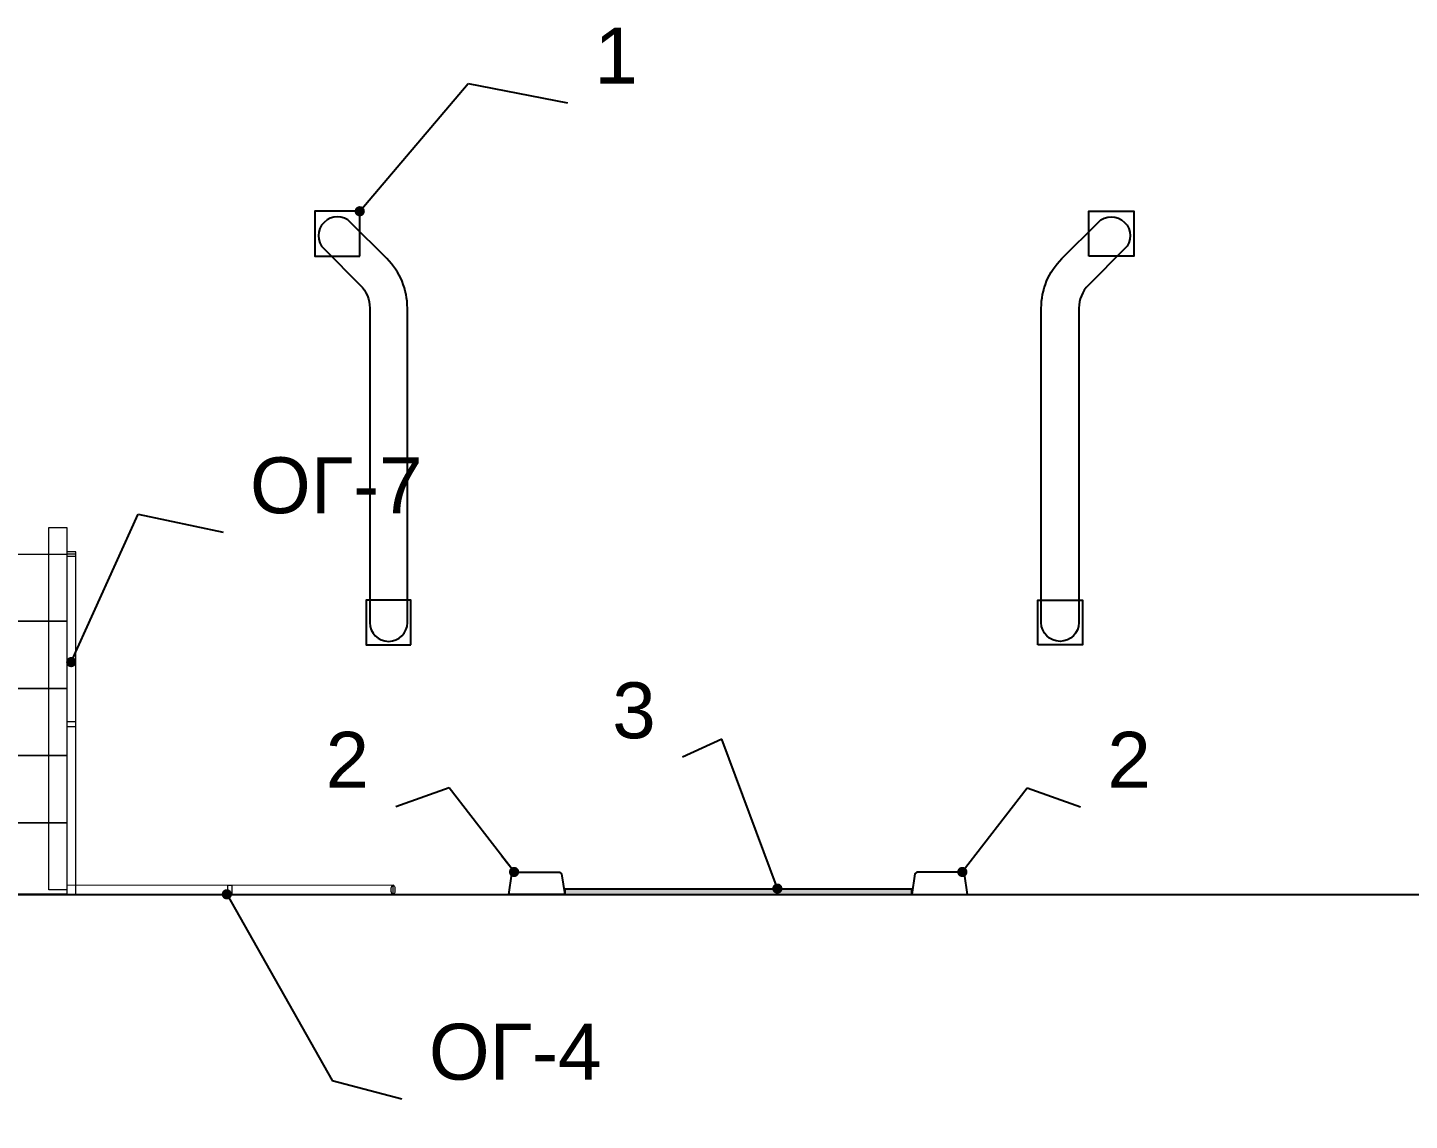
# Model space of a CAD drawing. Header units: millimetres. Extents: x -10605 to 104127, y -15987 to 52426.
# Drawn here: x 51825 to 57999, y 42265 to 47149 of the extents above; entities that cross this region are included whole.
import ezdxf

# ---------------------------------------------------------------- set-up
doc = ezdxf.new("R2010")
doc.units = ezdxf.units.MM
doc.header["$MEASUREMENT"] = 0
doc.layers.add('Лестницы', color=7, linetype='Continuous')
doc.layers.add('Стены', color=7, linetype='Continuous')
for name, color, linetype, lineweight in [('Лестницы_Ном._пера__100', 7, 'Continuous', 9), ('Лестницы_Ном._пера__91', 255, 'Continuous', 0), ('Лестницы_Ном._пера__99', 7, 'Continuous', 15), ('Металлический каркас здания_Ном._пера__98', 7, 'Continuous', 25), ('Отделочный_маркеры отделки_Ном._пера__200', 7, 'Continuous', 0), ('Стены _Ном._пера__91', 255, 'Continuous', 0), ('Стены _Ном._пера__98', 7, 'Continuous', 25)]:
    doc.layers.add(name, color=color, linetype=linetype, lineweight=lineweight)
doc.layers.add('Стены _Ном._пера__2', color=7, linetype='Continuous', lineweight=0, true_color=0xc2747474)
doc.styles.add('РЎР“Р•РќР•Р\xa0РР\xa0_РЎРўРР›Р¬_1', font='arial.ttf')
doc.dimstyles.new('СГЕНЕРИР_СТИЛЬ__1', dxfattribs={"dimtxt": 0.18, "dimasz": 91.2, "dimexe": 0.18, "dimexo": 0.0625, "dimgap": 0.09, "dimtad": 0, "dimtih": 1, "dimtoh": 1, "dimdec": 4, "dimzin": 0, "dimdsep": 46, "dimcen": 0.09, "dimadec": 0, "dimazin": 0, "dimtfac": 1, "dimtdec": 4, "dimtmove": 0, "dimatfit": 3, "dimldrblk": 'ARROWHEAD_11', "dimfxl": 1, "dimtolj": 1, "dimtzin": 0, "dimarcsym": 0})

# ---------------------------------------------------------------- blocks, each defined once
blk = doc.blocks.new('Перекрытие_54', base_point=(56025, 43275))
at = {"layer": 'Стены _Ном._пера__98', "color": 7, "linetype": 'Continuous', "lineweight": 25, "flags": 128}
blk.add_lwpolyline([(56025, 43275), (56011.3, 43366.5), (56001.4, 43375), (55798.6, 43375), (55788.7, 43366.5), (55775.1, 43275)], close=True, dxfattribs=at)
blk = doc.blocks.new('Перекрытие_55', base_point=(53975, 43275))
at = {"layer": 'Стены _Ном._пера__98', "color": 7, "linetype": 'Continuous', "lineweight": 25, "flags": 128}
blk.add_lwpolyline([(53975, 43275), (53988.7, 43366.5), (53998.6, 43375), (54201.4, 43375), (54211.3, 43366.5), (54224.9, 43275)], close=True, dxfattribs=at)
blk = doc.blocks.new('Перекрытие_58', base_point=(3875, 43275))
at = {"layer": 'Стены _Ном._пера__98', "color": 7, "linetype": 'Continuous', "lineweight": 25, "flags": 128}
blk.add_lwpolyline([(3875, 43275), (94125, 43275), (94125, 40300.8), (3875, 40300.8)], close=True, dxfattribs=at)
blk = doc.blocks.new('Лестница_2')
at = {"layer": 'Лестницы_Ном._пера__100', "color": 7, "linetype": 'Continuous', "lineweight": 9}
for p, q in [((49000, 44795.5), (49000, 44915.4)), ((49000, 44915.4), (49080, 44915.4)), ((49080, 44915.4), (49080, 44795.5)), ((51920, 44795.5), (51920, 44915.4)), ((51920, 44915.4), (52000, 44915.4)), ((52000, 44915.4), (52000, 44795.5)), ((49000, 43295.5), (49000, 44795.5)), ((49000, 44795.5), (52000, 44795.5)), ((49000, 44495.5), (49000, 44795.5)), ((49080, 44795.5), (49080, 43295.5)), ((50500, 44795.5), (50500, 44495.5)), ((51920, 43295.5), (51920, 44795.5)), ((52000, 44795.5), (52000, 43295.5)), ((52000, 44795.5), (52000, 44495.5)), ((52000, 44495.5), (49000, 44495.5)), ((49000, 44495.5), (52000, 44495.5)), ((49000, 44195.5), (49000, 44495.5)), ((50500, 44495.5), (50500, 43595.5)), ((52000, 44495.5), (52000, 44195.5)), ((52000, 44195.5), (49000, 44195.5)), ((49000, 44195.5), (52000, 44195.5)), ((49000, 43895.5), (49000, 44195.5)), ((52000, 44195.5), (52000, 43895.5)), ((52000, 43895.5), (49000, 43895.5)), ((49000, 43895.5), (52000, 43895.5)), ((49000, 43595.5), (49000, 43895.5)), ((52000, 43895.5), (52000, 43595.5)), ((52000, 43595.5), (49000, 43595.5)), ((49000, 43595.5), (52000, 43595.5)), ((49000, 43295.5), (49000, 43595.5)), ((50500, 43595.5), (50500, 43295.5)), ((52000, 43595.5), (52000, 43295.5)), ((50250, 43545.5), (50500, 43295.5)), ((50500, 43295.5), (50750, 43545.5)), ((49080, 43295.5), (49000, 43295.5)), ((49000, 43275.5), (49000, 43295.5)), ((52000, 43295.5), (51920, 43295.5)), ((52000, 43295.5), (52000, 43275.5)), ((52000, 43275.5), (49000, 43275.5))]:
    blk.add_line(p, q, dxfattribs=at)
for start, end in [(0, 180), (180, 0)]:
    blk.add_arc((50500, 44795.5), 75, start, end, dxfattribs=at)
blk = doc.blocks.new('Морф_287')
at = {"layer": 'Стены _Ном._пера__91', "color": 255, "linetype": 'Continuous', "lineweight": 0, "flags": 128}
for points in [[(55575.1, 43300.6), (55775.1, 43300.6)], [(55575.1, 43300.6), (55575.1, 43299.1)], [(55575.1, 43299.1), (55775.1, 43299.1)], [(55775.1, 43300.6), (55775.1, 43299.1)]]:
    blk.add_lwpolyline(points, dxfattribs=at)
blk = doc.blocks.new('Морф_288')
at = {"layer": 'Стены _Ном._пера__91', "color": 255, "linetype": 'Continuous', "lineweight": 0, "flags": 128}
for points in [[(55575.1, 43300.6), (55375.1, 43300.6)], [(55375.1, 43300.6), (55375.1, 43299.1)], [(55375.1, 43299.1), (55575.1, 43299.1)], [(55575.1, 43300.6), (55775.1, 43300.6)], [(55575.1, 43299.1), (55575.1, 43300.6)], [(55775.1, 43299.1), (55575.1, 43299.1)], [(55775.1, 43300.6), (55775.1, 43299.1)]]:
    blk.add_lwpolyline(points, dxfattribs=at)
blk = doc.blocks.new('Морф_289')
at = {"layer": 'Стены _Ном._пера__91', "color": 255, "linetype": 'Continuous', "lineweight": 0, "flags": 128}
for points in [[(55375.1, 43300.6), (55175.1, 43300.6)], [(55175.1, 43300.6), (55175.1, 43299.1)], [(55175.1, 43299.1), (55375.1, 43299.1)], [(55375.1, 43300.6), (55675.1, 43300.6)], [(55375.1, 43299.1), (55375.1, 43300.6)], [(55675.1, 43299.1), (55375.1, 43299.1)], [(55675.1, 43300.6), (55675.1, 43299.1)]]:
    blk.add_lwpolyline(points, dxfattribs=at)
blk = doc.blocks.new('Морф_290')
at = {"layer": 'Стены _Ном._пера__91', "color": 255, "linetype": 'Continuous', "lineweight": 0, "flags": 128}
for points in [[(55375.1, 43300.6), (55175.1, 43300.6)], [(55175.1, 43300.6), (55175.1, 43299.1)], [(55175.1, 43299.1), (55375.1, 43299.1)], [(55375.1, 43300.6), (55675.1, 43300.6)], [(55375.1, 43299.1), (55375.1, 43300.6)], [(55675.1, 43299.1), (55375.1, 43299.1)], [(55675.1, 43300.6), (55675.1, 43299.1)]]:
    blk.add_lwpolyline(points, dxfattribs=at)
blk = doc.blocks.new('Морф_291')
at = {"layer": 'Стены _Ном._пера__91', "color": 255, "linetype": 'Continuous', "lineweight": 0, "flags": 128}
for points in [[(55175.1, 43300.6), (54975.1, 43300.6)], [(54975.1, 43300.6), (54975.1, 43299.1)], [(54975.1, 43299.1), (55175.1, 43299.1)], [(55175.1, 43300.6), (55475.1, 43300.6)], [(55175.1, 43299.1), (55175.1, 43300.6)], [(55475.1, 43299.1), (55175.1, 43299.1)], [(55475.1, 43300.6), (55475.1, 43299.1)]]:
    blk.add_lwpolyline(points, dxfattribs=at)
blk = doc.blocks.new('Морф_292')
at = {"layer": 'Стены _Ном._пера__91', "color": 255, "linetype": 'Continuous', "lineweight": 0, "flags": 128}
for points in [[(54975.1, 43300.6), (54775.1, 43300.6)], [(54775.1, 43300.6), (54775.1, 43299.1)], [(54775.1, 43299.1), (54975.1, 43299.1)], [(54975.1, 43300.6), (55275.1, 43300.6)], [(54975.1, 43299.1), (54975.1, 43300.6)], [(55275.1, 43299.1), (54975.1, 43299.1)], [(55275.1, 43300.6), (55275.1, 43299.1)]]:
    blk.add_lwpolyline(points, dxfattribs=at)
blk = doc.blocks.new('Морф_293')
at = {"layer": 'Стены _Ном._пера__91', "color": 255, "linetype": 'Continuous', "lineweight": 0, "flags": 128}
for points in [[(54775.1, 43300.6), (54575.1, 43300.6)], [(54575.1, 43300.6), (54575.1, 43299.1)], [(54575.1, 43299.1), (54775.1, 43299.1)], [(54775.1, 43300.6), (55075.1, 43300.6)], [(54775.1, 43299.1), (54775.1, 43300.6)], [(55075.1, 43299.1), (54775.1, 43299.1)], [(55075.1, 43300.6), (55075.1, 43299.1)]]:
    blk.add_lwpolyline(points, dxfattribs=at)
blk = doc.blocks.new('Морф_294')
at = {"layer": 'Стены _Ном._пера__91', "color": 255, "linetype": 'Continuous', "lineweight": 0, "flags": 128}
for points in [[(54575.1, 43300.6), (54375.1, 43300.6)], [(54375.1, 43300.6), (54375.1, 43299.1)], [(54375.1, 43299.1), (54575.1, 43299.1)], [(54575.1, 43300.6), (54875.1, 43300.6)], [(54575.1, 43299.1), (54575.1, 43300.6)], [(54875.1, 43299.1), (54575.1, 43299.1)], [(54875.1, 43300.6), (54875.1, 43299.1)]]:
    blk.add_lwpolyline(points, dxfattribs=at)
blk = doc.blocks.new('Морф_295')
at = {"layer": 'Стены _Ном._пера__91', "color": 255, "linetype": 'Continuous', "lineweight": 0, "flags": 128}
for points in [[(54375.1, 43300.6), (54224.9, 43300.6)], [(54224.9, 43299.1), (54224.9, 43300.6)], [(54224.9, 43299.1), (54375.1, 43299.1)], [(54375.1, 43300.6), (54675.1, 43300.6)], [(54375.1, 43299.1), (54375.1, 43300.6)], [(54675.1, 43299.1), (54375.1, 43299.1)], [(54675.1, 43300.6), (54675.1, 43299.1)]]:
    blk.add_lwpolyline(points, dxfattribs=at)
blk = doc.blocks.new('Морф_296')
at = {"layer": 'Стены _Ном._пера__91', "color": 255, "linetype": 'Continuous', "lineweight": 0, "flags": 128}
for points in [[(54224.9, 43300.6), (54475.1, 43300.6)], [(54224.9, 43299.1), (54224.9, 43300.6)], [(54475.1, 43299.1), (54224.9, 43299.1)], [(54475.1, 43300.6), (54475.1, 43299.1)]]:
    blk.add_lwpolyline(points, dxfattribs=at)
blk = doc.blocks.new('Морф_297')
at = {"layer": 'Стены _Ном._пера__91', "color": 255, "linetype": 'Continuous', "lineweight": 0, "flags": 128}
for points in [[(54224.9, 43300.6), (54275.1, 43300.6)], [(54224.9, 43299.1), (54224.9, 43300.6)], [(54275.1, 43299.1), (54224.9, 43299.1)], [(54275.1, 43300.6), (54275.1, 43299.1)]]:
    blk.add_lwpolyline(points, dxfattribs=at)
blk = doc.blocks.new('Ограждение_8')
at = {"layer": 'Лестницы_Ном._пера__100', "color": 7, "linetype": 'Continuous', "lineweight": 9, "flags": 128}
for points in [[(53458.1, 43275.8), (53458.1, 43315.8), (52000, 43315.5), (52000, 43275.5)], [(53458.1, 43275.8), (53458.1, 43315.8), (52000, 43315.5), (52000, 43275.5)], [(53458.1, 43275.8), (53458.1, 43315.8), (52000, 43315.5), (52000, 43275.5)], [(53458.1, 43275.8), (53458.1, 43315.8), (52000, 43315.5), (52000, 43275.5)], [(53458.1, 43275.8), (53458.1, 43315.8), (52000, 43315.5), (52000, 43275.5)], [(52739, 43275.6), (52739, 43315.6), (52719, 43315.6), (52719, 43275.6)], [(53458.1, 43315.8), (53456.3, 43315.5), (53454.7, 43314.6), (53453.1, 43313.1), (53451.7, 43311.1), (53450.4, 43308.6), (53449.4, 43305.8), (53448.7, 43302.6), (53448.2, 43299.2), (53448.1, 43295.8), (53448.2, 43292.3), (53448.7, 43288.9), (53449.4, 43285.8), (53450.4, 43282.9), (53451.7, 43280.4), (53453.1, 43278.5), (53454.7, 43277), (53456.4, 43276.1), (53458.1, 43275.8), (53459.8, 43276.1), (53461.5, 43277), (53463.1, 43278.5), (53464.5, 43280.5), (53465.7, 43282.9), (53466.7, 43285.8), (53467.5, 43288.9), (53467.9, 43292.3), (53468.1, 43295.8), (53467.9, 43299.2), (53467.5, 43302.6), (53466.7, 43305.8), (53465.7, 43308.6), (53464.5, 43311.1), (53463.1, 43313.1), (53461.5, 43314.6), (53459.8, 43315.5)]]:
    blk.add_lwpolyline(points, close=True, dxfattribs=at)
blk = doc.blocks.new('Wheel_Guide_WBM')
at = {"layer": 'Металлический каркас здания_Ном._пера__98', "color": 7, "linetype": 'Continuous', "lineweight": 25, "flags": 128}
for points in [[(-100, 100), (-100, -100), (100, -100), (100, 100)], [(129, -1638.1), (129, -1838.1), (329, -1838.1), (329, -1638.1)]]:
    blk.add_lwpolyline(points, close=True, dxfattribs=at)
blk.add_lwpolyline([(-84, 0), (-84, -1405.1, 0.198912), (7.7, -1626.5), (169.6, -1788.4, 1), (288.4, -1669.6), (126.5, -1507.7, -0.198912), (84, -1405.1), (84, 0, 1)], format="xyb", close=True, dxfattribs=at)
blk = doc.blocks.new('ARROWHEAD_11')
at = {"color": 0, "linetype": 'Continuous', "lineweight": 0}
blk.add_line((0, 0), (-1, 0), dxfattribs=at)
at = {"color": 0, "linetype": 'Continuous', "lineweight": 0, "const_width": 0.25, "flags": 128}
blk.add_lwpolyline([(-0.125, 0, 1), (0.125, 0, 1)], format="xyb", close=True, dxfattribs=at)
blk = doc.blocks.new('Перекрытие_102', base_point=(55775.1, 43299.1))
at = {"layer": 'Стены _Ном._пера__2', "linetype": 'Continuous', "lineweight": 0, "true_color": 0x979797}
blk.add_hatch(color=252, dxfattribs=at).paths.add_polyline_path([(55775.1, 43299.1), (54224.9, 43299.1), (54224.9, 43275), (55775.1, 43275)])
at = {"layer": 'Стены _Ном._пера__98', "color": 7, "linetype": 'Continuous', "lineweight": 25, "flags": 128}
blk.add_lwpolyline([(55775.1, 43299.1), (54224.9, 43299.1), (54224.9, 43275), (55775.1, 43275)], close=True, dxfattribs=at)
blk = doc.blocks.new('Ограждение_42')
at = {"layer": 'Лестницы_Ном._пера__100', "color": 7, "linetype": 'Continuous', "lineweight": 9, "flags": 128}
for points in [[(52040.1, 44796), (52000.1, 44796), (52000.1, 43275.5), (52040.1, 43275.5)], [(52040.1, 44796), (52000.1, 44796), (52000.1, 43275.5), (52040.1, 43275.5)], [(52040.1, 44796), (52000.1, 44796), (52000.1, 43275.5), (52040.1, 43275.5)], [(52040.1, 44796), (52000.1, 44796), (52000.1, 43275.5), (52040.1, 43275.5)], [(52040.1, 44045.7), (52000.1, 44045.7), (52000.1, 44025.7), (52040.1, 44025.7)]]:
    blk.add_lwpolyline(points, close=True, dxfattribs=at)
at = {"layer": 'Лестницы_Ном._пера__91', "color": 255, "linetype": 'Continuous', "lineweight": 0, "flags": 128}
blk.add_lwpolyline([(52040.1, 44786), (52040.1, 44806), (52000.1, 44806), (52000.1, 44786)], close=True, dxfattribs=at)
at = {"layer": 'Лестницы_Ном._пера__99', "color": 7, "linetype": 'Continuous', "lineweight": 15, "flags": 128}
blk.add_lwpolyline([(52040.1, 44796), (52000.1, 44796), (52000.1, 43275.5), (52040.1, 43275.5)], close=True, dxfattribs=at)

msp = doc.modelspace()

# ---------------------------------------------------------------- block references
at = {"layer": 'Лестницы', "color": 7, "linetype": 'Continuous', "lineweight": 9}
msp.add_blockref('Лестница_2', (0, 0), dxfattribs=at)
at = {"layer": 'Лестницы', "color": 7, "linetype": 'Continuous', "lineweight": 50}
for name in ['Ограждение_42', 'Ограждение_8']:
    msp.add_blockref(name, (0, 0), dxfattribs=at)
at = {"layer": 'Металлический каркас здания_Ном._пера__98', "color": 7, "linetype": 'Continuous', "lineweight": 25, "zscale": 1000, "rotation": 180}
msp.add_blockref('Wheel_Guide_WBM', (53438.08361, 44489.9309), dxfattribs=at)
at = {"layer": 'Металлический каркас здания_Ном._пера__98', "color": 7, "linetype": 'Continuous', "lineweight": 25, "xscale": -1, "zscale": 1000, "rotation": 180}
msp.add_blockref('Wheel_Guide_WBM', (56438.08361, 44489.9309), dxfattribs=at)
at = {"layer": 'Стены', "color": 7, "linetype": 'Continuous', "lineweight": 25}
for name, p in [('Перекрытие_55', (53974.97101, 43275.00012)), ('Перекрытие_54', (56025.02892, 43275.00012)), ('Перекрытие_102', (55775.07059, 43299.0736)), ('Перекрытие_58', (3875, 43275.00012))]:
    msp.add_blockref(name, p, dxfattribs=at)
at = {"layer": 'Стены', "linetype": 'Continuous', "lineweight": 0}
for name in ['Морф_295', 'Морф_296', 'Морф_297', 'Морф_294', 'Морф_293', 'Морф_292', 'Морф_291', 'Морф_289', 'Морф_290', 'Морф_288', 'Морф_287']:
    msp.add_blockref(name, (0, 0), dxfattribs=at)

# ---------------------------------------------------------------- texts
at = {"layer": 'Отделочный_маркеры отделки_Ном._пера__200', "color": 7, "linetype": 'Continuous', "lineweight": 0, "char_height": 250, "style": 'РЎР“Р•РќР•Р\xa0РР\xa0_РЎРўРР›Р¬_1'}
for s, insert, attachment_point in [('\\A1;{\\pql;\\fArial|b0|i0|c204|p0;\\W1.000000;1}', (54357.2716, 46898.57246), 7), ('\\A1;{\\pql;\\fArial|b0|i0|c204|p0;\\W1.000000;ОГ-\\fArial|b0|i0|c204|p0;\\W1.000000;7}', (52818.62057, 44974.92962), 7), ('\\A1;{\\pqr;\\fArial|b0|i0|c204|p0;\\W1.000000;3}', (54631.55125, 43969.23612), 9), ('\\A1;{\\pqr;\\fArial|b0|i0|c204|p0;\\W1.000000;2}', (53350.71037, 43751.6461), 9), ('\\A1;{\\pql;\\fArial|b0|i0|c204|p0;\\W1.000000;2}', (56649.28956, 43751.6461), 7), ('\\A1;{\\pql;\\fArial|b0|i0|c204|p0;\\W1.000000;ОГ-\\fArial|b0|i0|c204|p0;\\W1.000000;4}', (53617.8969, 42443.74807), 7)]:
    msp.add_mtext(s, dxfattribs=dict(at, insert=insert, attachment_point=attachment_point))

# ---------------------------------------------------------------- leaders
at = {"layer": 'Отделочный_маркеры отделки_Ном._пера__200', "color": 7, "linetype": 'Continuous', "lineweight": 0, "annotation_type": 0, "has_hookline": 1}
for points, hookline_direction, text_width in [([(53309.08361, 46328.00345), (53793.93767, 46898.57246), (54237.2716, 46812.85751)], 1, 92), ([(52020.0642, 44313.27533), (52318.63385, 44974.92962), (52698.62057, 44893.40012)], 1, 738), ([(55175.07059, 43301.09438), (54926.22594, 43969.23612), (54751.55125, 43887.87396)], 1, 163.5), ([(53998.60064, 43375.51044), (53708.18021, 43751.6461), (53470.71037, 43665.93087)], 1, 165.25), ([(56001.39929, 43375.51044), (56291.81972, 43751.6461), (56529.28956, 43665.93087)], 0, 165.25), ([(52715.21683, 43275.5922), (53185.29793, 42443.74807), (53497.8969, 42362.21841)], 1, 737.25)]:
    msp.add_leader(points, dimstyle='СГЕНЕРИР_СТИЛЬ__1', dxfattribs=dict(at, hookline_direction=hookline_direction, text_width=text_width))

doc.saveas('drawing.dxf')
